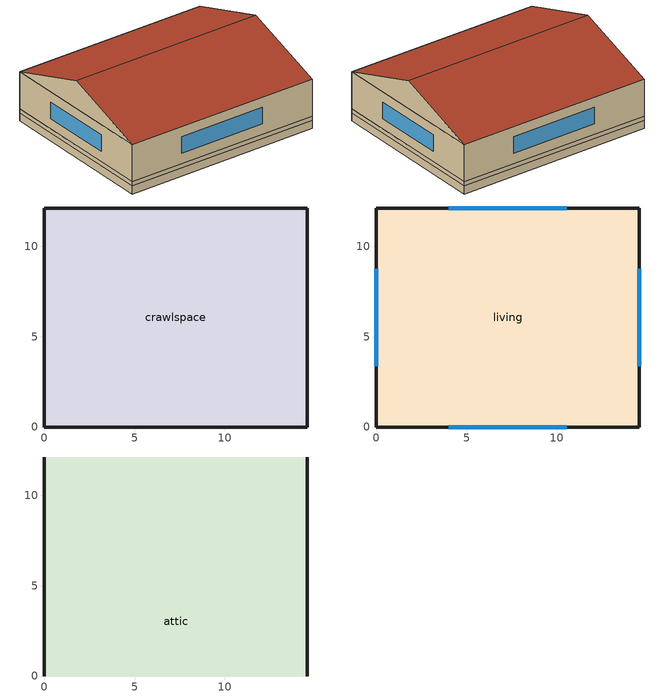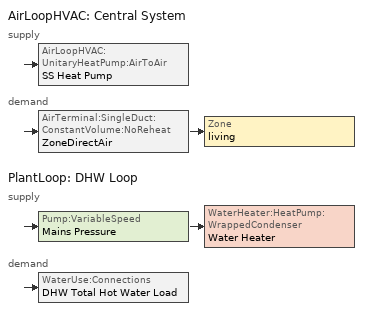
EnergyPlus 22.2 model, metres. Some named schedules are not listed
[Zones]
crawlspace
 floor foundation (Slab Construction): 0,0 0,12.13 14.55,12.13 14.55,0 z-0.61
 wall outside (foundation wall construction): 0,0 14.55,0 14.55,12.13 0,12.13 0,0 z0:0.3
 wall foundation (foundation wall construction): 0,0 14.55,0 14.55,12.13 0,12.13 0,0 z-0.61:0
living
 floor to crawlspace (main floor construction): 0,0 0,12.13 14.55,12.13 14.55,0 z0.3
 wall outside (ag wall construction): 0,0 14.55,0 14.55,12.13 0,12.13 0,0 z0.3:3.05
 window (Exterior Window): 4.02,0 10.53,0 / 10.53,12.13 4.02,12.13 / 14.55,3.35 14.55,8.78 / 0,8.78 0,3.35 z1.06:2.29
 ceiling to attic (ceiling construction): 0,0 14.55,0 14.55,12.13 0,12.13 z3.05
attic
 wall outside (ag wall construction): 14.55,0,3.05 14.55,12.13,3.05 14.55,6.06,5.07; 0,12.13,3.05 0,0,3.05 0,6.06,5.07
 roof outside (roof construction): 0,0,3.05 14.55,0,3.05 14.55,6.06,5.07 0,6.06,5.07; 14.55,12.13,3.05 0,12.13,3.05 0,6.06,5.07 14.55,6.06,5.07
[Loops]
AirLoopHVAC 'Central System'
 supply: AirLoopHVAC:UnitaryHeatPump:AirToAir 'SS Heat Pump'
 demand: AirTerminal:SingleDuct:ConstantVolume:NoReheat 'ZoneDirectAir' > Zone 'living'
PlantLoop 'DHW Loop'
 supply: Pump:VariableSpeed 'Mains Pressure' > WaterHeater:HeatPump:WrappedCondenser 'Water Heater'
 demand: WaterUse:Connections 'DHW Total Hot Water Load'
[Building]
4 Occupant_USA_SD_Sioux.Fa_HPWH_50-gallon: North Axis {deg}=0; Terrain=Suburbs; Loads Convergence Tolerance Value, Note: originally 0.04=0.05; Temperature Convergence Tolerance Value {deltaC}=0.05; Solar Distribution=MinimalShadowing; Maximum Number of Warmup Days=25; Minimum Number of Warmup Days=3
[SizingPeriod:WeatherFileConditionType]
Name | Period Selection
Extreme_Winter | WinterExtreme
Extreme_Summer | SummerExtreme
[Site:WaterMainsTemperature]
Calculation method, (other option is Schedule)=CorrelationFromWeatherFile
[Material]
syn_stucco: MediumSmooth, 0.003048, 8.65E-02, 400, 878.64
sheathing_consol_layer: Rough, 0.0127, 0.0940184, 685.008, 1172.332
OSB_7/16in: MediumSmooth, 0.0111125, 0.1163, 544.627, 1213.36
2x6_24inOC_w_R19_Cavity: Smooth, 0.1397, 0.0594883, 113.315, 1544.22, 0.9, 0.7, 0.7
Rafters_w_R49_Insulation: Rough, 0.400206, 0.0617176, 41.9286, 776.251
Joists_w_R19_Insulation: Rough, 0.1397, 0.0491039, 55.074, 916.9311
Drywall_1/2in: MediumSmooth, 0.0127, 0.16009, 800.923, 1087.84
Asphalt_shingle: MediumRough, 0.00633985, 0.08186, 1121.29, 1255.2, 0.75
Plywood_3/4in: Rough, 0.01905, 0.115458, 544.68, 674.54, 0.9, 0.7, 0.7
Carpet_n_pad: MediumSmooth, 0.0254001, 0.0601314, 32.0369, 836.8, 0.9, 0.7, 0.7
OSB_1/2in: MediumSmooth, 0.0127, 0.1163, 544.627, 1213.36, 0.9, 0.7, 0.7
Std Wood 6inch: MediumSmooth, 0.15, 0.12, 540, 1210, 0.9, 0.7, 0.7
Slab Material: MediumRough, 0.1524, 1.8, 2400, 750, 0.9, 0.65, 0.65
Concrete-8in: Rough, 0.2032, 1.31141, 2242.8, 837.4, 0.9
Basement Wall Material: MediumRough, 0.3, 1.802, 2243, 837, 0.9, 0.65, 0.65
[WindowMaterial:SimpleGlazingSystem]
Glass: 2.20169, 0.4, 0.88
[Construction]
Exterior Window: Glass
ag wall construction: syn_stucco, sheathing_consol_layer, OSB_7/16in, 2x6_24inOC_w_R19_Cavity, Drywall_1/2in
ceiling construction: Rafters_w_R49_Insulation, Drywall_1/2in
roof construction: Asphalt_shingle, OSB_1/2in
main floor construction: Joists_w_R19_Insulation, Plywood_3/4in, Carpet_n_pad
InteriorFurnishings: Std Wood 6inch
foundation wall construction: Basement Wall Material
Slab Construction: Slab Material
GrndFootingWall: Concrete-8in
[AvailabilityManager:Scheduled]
System availability: Schedule=always_avail
[GasEquipment]
gas_range1: living, CookingRange, EquipmentLevel, 540.941, , , 0.06, 0.69, 0.25, , gas_range
gas_dryer1: living, ClothesDryer, EquipmentLevel, 395.596, , , 0.05, 0.1, 0.85, , gas_dryer
gas_mels1: living, MiscGasPlugLoad, EquipmentLevel, 0, , , 0.06, 0.69, 0.25, , gas_mels
[ElectricEquipment]
gas_dryer1: living, ClothesDryer, EquipmentLevel, 19.4182, , , 0, 1, 0, gas_dryer
clotheswasher1: living, ClothesWasher, EquipmentLevel, 28.4784, 0, 0.8, 0.2
dishwasher1: living, DishWasher, EquipmentLevel, 65.6988, 0.15, 0.6, 0.25
refrigerator1: living, Refrigerator, EquipmentLevel, 91.0576, 0, 1, 0
electric_mels1: living, MiscElecPlugLoad, EquipmentLevel, 0, 0.06, 0.69, 0.25
[People]
people_unit1: Zone or ZoneList=living; Number of People Schedule=Occupancy; Number of People Calculation Method=People; Number of People=4; Fraction Radiant=0; Sensible Heat Fraction=autocalculate; Activity Level Schedule=activity_sch; Enable ASHRAE 55 Comfort Warnings=No; Mean Radiant Temperature Calculation Type=ZoneAveraged
[Lights]
Interior Lights: Zone or ZoneList=living; Schedule=InteriorLightingHE; Design Level Calculation Method=Watts/Area; Watts per Zone Floor Area {W/m2}=8.07; Return Air Fraction=0; Fraction Radiant=0.6; Fraction Visible=0.2; Fraction Replaceable=0
[Exterior:Lights]
Exterior Lights: Schedule=ExteriorLighting; Design Level {W}=0
[SurfaceProperty:ExposedFoundationPerimeter]
floor_foundation: Exposed Perimeter Calculation Method=BySegment; Surface Segment 1 Exposed=Yes; Surface Segment 2 Exposed=Yes; Surface Segment 3 Exposed=Yes; Surface Segment 4 Exposed=Yes
[Foundation:Kiva:Settings]
Soil Conductivity {W/m-K}=1.8; Soil Density {kg/m3}=1842.3; Soil Specific Heat {J/kg-K}=418.7; Ground Solar Absorptivity=0.9; Ground Thermal Absorptivity=0.9; Ground Surface Roughness {m}=0.03; Far-Field Width {m}=40; Deep-Ground Boundary Condition=ZeroFlux; Deep-Ground Depth {m}=40; Minimum Cell Dimension {m}=0.02; Maximum Cell Growth Coefficient=1.5; Simulation Timestep=Hourly
[Foundation:Kiva]
Kiva Foundation: Interior Horizontal Insulation Depth {m}=0; Wall Height Above Grade {m}=0.152393; Wall Depth Below Slab {m}=0.304785; Footing Wall Construction=GrndFootingWall
[InternalMass]
Internalmass: Construction=InteriorFurnishings; Zone=living; Surface Area {m2} 9.89591078066915=9.89591
[Zone] Multiplier=1
living; attic; crawlspace
[Sizing:System]
Central System: Type of Load to Size On=Sensible; Design Outdoor Air Flow Rate {m3/s}=autosize; Central Heating Maximum System Air Flow Ratio=1; Preheat Design Temperature {C}=7; Preheat Design Humidity Ratio {kgWater/kgDryAir}=0.008; Precool Design Temperature {C}=11; Precool Design Humidity Ratio {kgWater/kgDryAir}=0.008; Central Cooling Design Supply Air Temperature {C}=12; Central Heating Design Supply Air Temperature {C}=50; Tpye of Zone Sum to Use=NonCoincident; 100% Outdoor Air in Cooling=No; 100% Outdoor Air in Heating=No; Central Cooling Design Supply Air Humidity Ratio {kgWater/kgDryAir}=0.008; Central Heating Design Supply Air Humidity Ratio {kgWater/kgDryAir}=0.008; Cooling Supply Air Flow Rate Method=DesignDay; Heating Supply Air Flow Rate Method=DesignDay; Zone Maximum Outdoor Air Fraction=1; Cooling Design Capacity Method=CoolingDesignCapacity; Cooling Design Capacity {W}=autosize; Heating Design Capacity Method=HeatingDesignCapacity; Heating Design Capacity {W}=autosize; Central Cooling Capacity Control Method=OnOff
[AirLoopHVAC]
Central System: Design Supply Air Flow Rate {m3/s}=autosize
[Zone equipment]
living: Water Heater, ZoneDirectAir
[AirLoopHVAC:UnitaryHeatPump:AirToAir]
SS Heat Pump: Availability Schedule=always_avail; Supply Air Flow Rate During Cooling Operation {m3/s}=Autosize; Supply Air Flow Rate During Heating Operation {m3/s}=Autosize; Supply Air Flow Rate When No Cooling or Heating is Needed {m3/s}=0; Controlling Zone or Thermostat Location=living; Supply Air Fan=Fan; Heating Coil Object Type (e.g. Coil:Heating:DX:SingleSpeed)=Coil:Heating:DX:SingleSpeed; Heating Coil Name (e.g. Main DX Heating Coil)=DX_Heating_Coil; Cooling Coil Object Type (e.g. Coil:Cooling:DX:SingleSpeed)=Coil:Cooling:DX:SingleSpeed; Cooling Coil Name (e.g. DX Cooling Coil)=DX_Cooling_Coil; Supplemental Heating Coil Object Type (e.g. Coil:Heating:Electric)=Coil:Heating:Electric; Supplemental Heating Coil Name (e.g. Supp Heating Coil)=Heating_Resistance_Backup; Maximum Supply Air Temperature from Supplemental Heater {C}=48.89; Maximum Outdoor Dry-Bulb Temperature for Supplemental Heater Operation {C}=1.66667; Fan Placement=BlowThrough; Supply Air Fan Operating Mode Schedule=fan_cycle
[AirTerminal:SingleDuct:ConstantVolume:NoReheat]
ZoneDirectAir: Availability Schedule=always_avail; Maximum Air Flow Rate {m3/s}=Autosize
[Coil:Heating:DX:SingleSpeed]
DX_Heating_Coil: Availability Schedule=always_avail; Rated Total Heating Capacity {W}=Autosize; Rated COP=3.92248; Rated Air Flow Rate {m3/s}=Autosize; Heating Capacity Function of Temperature Curve=Heat-CAP-fT1; Heating Capacity Function of Flow Fraction Curve=Heat-CAP-fFF1; Energy Input Ratio Function of Temperature Curve=Heat-EIR-fT1; Energy Input Ratio Function of Flow Fraction Curve=Heat-EIR-fFF1; Part Load Fraction Correlation Curve=Heat-PLF-fPLR1; Defrost Energy Input Ratio Function of Temperature Curve=Defrosteir; Minimum Outdoor Dry-Bulb Temperature for Compressor Operation {C}=-34.4444; Maximum Outdoor Dry-Bulb Temperature for Defrost Operation {C}=5; Crankcase Heater Capacity {W}=200; Maximum Outdoor Dry-Bulb Temperature for Crankcase Heater Operation {C}=10; Defrost Strategy=ReverseCycle; Defrost Control=OnDemand
[Coil:Heating:Electric]
Heating_Resistance_Backup: Availability Schedule=always_avail; Efficiency=1; Nominal Capacity {W}=Autosize
[Coil:Cooling:DX:SingleSpeed]
DX_Cooling_Coil: Availability Schedule=always_avail; Gross Rated Total Cooling Capacity {W}=Autosize; Gross Rated Sensible Heat Ratio=0.736303; Gross Rated Cooling COP {W/W}=4.29568; Rated Air Flow Rate {m3/s}=Autosize; Total Cooling Capacity Function of Temperature Curve=Cool-CAP-fT1; Total Cooling Capacity Function of Flow Fraction Curve=Cool-CAP-fFF1; Energy Input Ratio Function of Temperature Curve=Cool-EIR-fT1; Energy Input Ratio Function of Flow Fraction Curve=Cool-EIR-fFF1; Part Load Fraction Correlation Curve=Cool-PLF-fPLR1
[Fan:OnOff] Availability Schedule=always_avail; Motor In Airstream Fraction=1
Name | Fan Total Efficiency   #From the study from Dave... (assume lower of range from https://www.google.com/url?sa=t&rct=j&q=&esrc=s&source=web&cd=&cad=rja&uact=8&ved=2ahUKEwi126iPupL6AhXRKH0KHY1aCRQQFnoECAcQAQ&url=https%3A%2F%2Fsimulationresearch.lbl.gov%2Fdirpubs%2Fun_articleEP04.pdf&usg=AOvVaw3FeuE2aG3V_bDC2gq5wXwM) | Pressure Rise {Pa}   #based on 0.5W/cfm assuming 1200 cfm,motor eff = 0.65 @ 400cfm/ton and fan eff = 0.58... | Maximum Flow Rate {m3/s} | Motor Efficiency   #From the study from Dave @ 400cfm/ton and back calculating for seer > 13... | Fan Efficiency | Pressure Rise {Pa} | Motor Efficiency | Fan Power Ratio Function of Speed Ratio Curve | Fan Efficiency Ratio Function of Speed Ratio Curve
Fan | 0.35 | 125 | Autosize | 0.65
Heat Pump Water Heater Fan |  |  | 0.226535 |  | 0.17234 | 65 | 1 | Fan On Off Power Curve | Fan On Off Efficiency Curve
[ZoneControl:Thermostat]
Zone Thermostat: Zone or ZoneList=living; Control Type Schedule=zone_control_type; Control 1=thermostat_living Dual SP Control
[ThermostatSetpoint:DualSetpoint]
thermostat_living Dual SP Control: Heating Setpoint Temperature Schedule=heating_sch; Cooling Setpoint Temperature Schedule=cooling_sch
[Sizing:Zone]
living: Zone Cooling Design Supply Air Temperature Input Method=SupplyAirTemperature; Zone Cooling Design Supply Air Temperature {C}=12; Zone Heating Design Supply Air Temperature Input Method=SupplyAirTemperature; Zone Heating Design Supply Air Temperature {C}=50; Zone Cooling Design Supply Air Humidity Ratio {kgWater/kgDryAir}=0.008; Zone Heating Design Supply Air Humidity Ratio {kgWater/kgDryAir}=0.008; Cooling Design Air Flow Method=DesignDay; Cooling Minimum Air Flow per Zone Floor Area {m3/s-m2}=0.000762; Heating Design Air Flow Method=DesignDay; Heating Maximum Air Flow per Zone Floor Area {m3/s-m2}=0.002032
[WaterHeater:Stratified]
Water Heater Tank: Tank Volume {m3}=0.1703; Tank Height {m}=1.0335; Tank Shape=VerticalCylinder; Maximum Temperature Limit {C}=54; Heater Priority Control=MasterSlave; Heater 1 Setpoint Temperature Schedule=res wh_1 TopElementSetpoint; Heater 1 Deadband Temperature Difference {deltaC}=2; Heater 1 Capacity {W}=4500; Heater 1 Height {m}=0.732062; Heater 2 Setpoint Temperature Schedule=res wh_1 BottomElementSetpoint; Heater 2 Deadband Temperature Difference {deltaC}=2; Heater 2 Capacity {W}=4500; Heater 2 Height {m}=0.215312; Heater Fuel Type=ELECTRICITY; Heater Thermal Efficiency=1; Off Cycle Parasitic Fuel Consumption Rate {W}=8.5; Off Cycle Parasitic Fuel Type=ELECTRICITY; Off Cycle Parasitic Heat Fraction to Tank=0; Off Cycle Parasitic Height {m}=0; On Cycle Parasitic Fuel Consumption Rate {W}=8.5; On Cycle Parasitic Fuel Type=ELECTRICITY; On Cycle Parasitic Heat Fraction to Tank=0; On Cycle Parasitic Height {m}=0; Ambient Temperature Indicator=Zone; Ambient Temperature Zone=living; Uniform Skin Loss Coefficient per Unit Area to Ambient Temperature {W/m2-K}=4.536492; Skin Loss Fraction to Zone=1; Off Cycle Flue Loss Fraction to Zone=1; Use Side Effectiveness=1; Inlet Mode=FIXED; Use Side Design Flow Rate {m3/s}=autosize; Source Side Design Flow Rate {m3/s}=autosize; Indirect Water Heating Recovery Time {hr}=1.5; Number of Nodes=12; Additional Destratification Conductivity {W/m-K}=0; Node 1 Additional Loss Coefficient {W/K}=0; Node 2 Additional Loss Coefficient {W/K}=0; Node 3 Additional Loss Coefficient {W/K}=0; Node 4 Additional Loss Coefficient {W/K}=0; Node 5 Additional Loss Coefficient {W/K}=0; Node 6 Additional Loss Coefficient {W/K}=0; Node 7 Additional Loss Coefficient {W/K}=0; Node 8 Additional Loss Coefficient {W/K}=0; Node 9 Additional Loss Coefficient {W/K}=0; Node 10 Additional Loss Coefficient {W/K}=0; Node 11 Additional Loss Coefficient {W/K}=0; Node 12 Additional Loss Coefficient {W/K}=0
[WaterHeater:HeatPump:WrappedCondenser]
Water Heater: Availability Schedule=Always On Discrete; Compressor Setpoint Temperature Schedule=dhw_setpt; Dead Band Temperature Difference {deltaC}=3.89; Condenser Bottom Location=0.01; Condenser Top Location=0.559816; Evaporator Air Flow Rate {m3/s}=autosize; Inlet Air Configuration=ZoneAirOnly; Inlet Air Zone=living; Tank=Water Heater Tank; DX Coil=Heat Pump Water Heater Evaporator; Minimum Inlet Air Temperature for Compressor Operation {C}=10; Maximum Inlet Air Temperature for Compressor Operation {C}=48.89; Compressor Location=Zone; Fan=Heat Pump Water Heater Fan; Fan Placement=DrawThrough; On Cycle Parasitic Electric Load {W}=0; Off Cycle Parasitic Electric Load {W}=0; Tank Element Control Logic=MutuallyExclusive; Control Sensor 1 Height In Stratified Tank=0.818188; Control Sensor 1 Weight=0.75; Control Sensor 2 Height In Stratified Tank=0.301438
[Coil:WaterHeating:AirToWaterHeatPump:Wrapped]
Heat Pump Water Heater Evaporator: Rated Heating Capacity {W}=1500; Rated COP {W/W}=3.3; Rated Sensible Heat Ratio=0.98; Rated Evaporator Inlet Air Dry-Bulb Temperature {C}=19.7222; Rated Evaporator Inlet Air Wet-Bulb Temperature {C}=13.0767; Rated Condenser Inlet Water Temperature {C}=48.89; Rated Evaporator Air Flow Rate {m3/s}=0.226535; Evaporator Fan Power Included in Rated COP=yes; Evaporator Air Temperature Type for Curve Objects=WetBulbTemperature; Heating Capacity Function of Temperature Curve=HPWH-Cap-fT; Heating Capacity Function of Air Flow Fraction Curve=HPWH-Htg-Cap-FF; Heating COP Function of Temperature Curve=HPWH-COP-fT; Heating COP Function of Air Flow Fraction Curve=HPWH-Htg-COP-FF; Part Load Fraction Correlation Curve=HPWH-COP-fPLR
[WaterHeater:Sizing]
Water Heater Tank: Design Mode=PeakDraw; Time Storage Can Meet Peak Draw {hr}=0.538503; Time for Tank Recovery {hr}=0; Nominal Tank Volume for Autosizing Plant Connections {m3}=1
[PlantEquipmentList]
DHW Plant Equipment: Water Heater
[Sizing:Plant]
DHW Loop: Loop Type=Heating; Design Loop Exit Temperature {C}=53.3333; Loop Design Temperature Difference {deltaC}=5.55556
[Pump:VariableSpeed]
Mains Pressure: Design Maximum Flow Rate {m3/s}=autosize; Design Pump Head {Pa}=1; Design Power Consumption {W}=0; Motor Efficiency=1; Fraction of Motor Inefficiencies to Fluid Stream=0; Coefficient 1 of the Part Load Performance Curve=0; Coefficient 2 of the Part Load Performance Curve=1; Coefficient 3 of the Part Load Performance Curve=0; Coefficient 4 of the Part Load Performance Curve=0; Design Minimum Flow Rate {m3/s}=0; Pump Control Type=Intermittent
[PlantLoop]
DHW Loop: Fluid Type=Water; Plant Equipment Operation Scheme=DHW Loop Operation; Maximum Loop Temperature {C}=100; Minimum Loop Temperature {C}=0; Maximum Loop Flow Rate {m3/s}=0.011141; Minimum Loop Flow Rate {m3/s}=0; Plant Loop Volume {m3}=0.003; Load Distribution Scheme=Optimal; Plant Loop Demand Calculation Scheme=SingleSetpoint
[PlantEquipmentOperation:HeatingLoad]
DHW Control Scheme: Load Range 1 Lower Limit {W}=0; Load Range 1 Upper Limit {W}=1000000000000000; Range 1 Equipment List=DHW Plant Equipment
[PlantEquipmentOperationSchemes]
DHW Loop Operation: Control Scheme 1=DHW Control Scheme; Control Scheme 1 Schedule=always_avail
[SetpointManager:Scheduled]
DHW Loop Setpoint Manager: Control Variable=Temperature; Schedule=DHWSupplySetpoint; Setpoint Node or NodeList=DHW Supply Outlet Node
[WaterUse:Equipment]
Total Hot Water Load: Peak Flow Rate {m3/s} (equal to 4 gpm)=0.000252361; Flow Rate Fraction Schedule=Year_4_Occupant_DHW; Target Temperature Schedule=dhw_setpt
[WaterUse:Connections]
DHW Total Hot Water Load: Drain Water Heat Exchanger Type=None; Water Use Equipment 1=Total Hot Water Load
[Schedule:Day:Hourly]
OccupancyDay: 1, 1, 1, 1, 1, 1, 1, 1, 1, 1, 1, 1, 1, 1, 1, 1, 1, 1, 1, 1, 1, 1, 1, 1
ExteriorLightingDay: 1, 1, 1, 1, 1, 1, 0, 0, 0, 0, 0, 0, 0, 0, 0, 0, 0, 0, 1, 1, 1, 1, 1, 1
LightingDay_EELighting: 0.06875, 0.06875, 0.06875, 0.06875, 0.20625, 0.429688, 0.48125, 0.429688, 0.189062, 0.128906, 0.128906, 0.128906, 0.128906, 0.128906, 0.128906, 0.223438, 0.48125, 0.670312, 0.902344, 1, 1, 0.75625, 0.421094, 0.171875
RefrigeratorDay: 0.8, 0.782696, 0.765594, 0.742857, 0.731388, 0.731388, 0.75996, 0.8, 0.817103, 0.828571, 0.8, 0.8, 0.839839, 0.839839, 0.828571, 0.839839, 0.885714, 0.971429, 1, 0.971429, 0.942857, 0.925553, 0.885714, 0.828571
CookingRangeDay: 0.0471585, 0.0471585, 0.0235459, 0.0235459, 0.0471585, 0.0707044, 0.165088, 0.283018, 0.306564, 0.320771, 0.283018, 0.330176, 0.377335, 0.306564, 0.292423, 0.377335, 0.613194, 1, 0.778348, 0.400947, 0.235859, 0.165088, 0.103722, 0.0707044
DishwasherWeekday: 0.115858, 0.0514759, 0.0385692, 0.0257379, 0.0257379, 0.0772138, 0.154503, 0.231792, 0.437922, 0.489398, 0.425016, 0.360633, 0.309082, 0.347726, 0.283344, 0.270437, 0.283344, 0.373464, 0.656883, 0.8372, 0.682621, 0.502305, 0.33482, 0.231792
DishwasherWeekend: 0.124134, 0.0551527, 0.0413241, 0.0275764, 0.0275764, 0.0827291, 0.165539, 0.248349, 0.469202, 0.524355, 0.455374, 0.386393, 0.331159, 0.372564, 0.303583, 0.289754, 0.303583, 0.40014, 0.703804, 0.897, 0.73138, 0.538184, 0.358735, 0.248349
DishwasherVacation; ClothesWasherVacation; ClothesDryerVacation: 0, 0, 0, 0, 0, 0, 0, 0, 0, 0, 0, 0, 0, 0, 0, 0, 0, 0, 0, 0, 0, 0, 0, 0
ClothesWasherWeekday: 0.0796475, 0.0637009, 0.0318078, 0.0318078, 0.0637009, 0.095594, 0.191188, 0.414354, 0.621574, 0.7332, 0.717253, 0.637521, 0.573735, 0.510034, 0.446247, 0.414354, 0.430301, 0.414354, 0.414354, 0.414354, 0.414354, 0.398408, 0.270921, 0.143434
ClothesWasherWeekend: 0.097441, 0.077932, 0.0389138, 0.0389138, 0.077932, 0.11695, 0.2339, 0.506923, 0.760436, 0.897, 0.877491, 0.779946, 0.701909, 0.623977, 0.545941, 0.506923, 0.526432, 0.506923, 0.506923, 0.506923, 0.506923, 0.487414, 0.331446, 0.175477
ClothesDryerWeekday: 0.0996819, 0.0598091, 0.0398727, 0.0199364, 0.0398727, 0.0598091, 0.159491, 0.318982, 0.486427, 0.685791, 0.785473, 0.817391, 0.7456, 0.677837, 0.610073, 0.578155, 0.558218, 0.546236, 0.518346, 0.510391, 0.5263, 0.546236, 0.4386, 0.239236
ClothesDryerWeekend: 0.121951, 0.0731707, 0.0487805, 0.0243902, 0.0487805, 0.0731707, 0.195122, 0.390244, 0.595097, 0.839, 0.960951, 1, 0.91217, 0.829268, 0.746366, 0.707317, 0.682927, 0.668268, 0.634146, 0.624415, 0.643878, 0.668268, 0.536585, 0.292683
MiscElecPlugLoadDay; MiscGasPlugLoadDay: 0.60749, 0.559339, 0.552853, 0.545071, 0.524481, 0.585279, 0.676232, 0.718547, 0.60749, 0.517023, 0.529183, 0.529345, 0.520428, 0.538424, 0.568742, 0.600357, 0.710117, 0.862678, 0.936608, 0.966764, 1, 0.976654, 0.845169, 0.734436
[Schedule:Week:Compact]
RefrigeratorWeek: For: AllDays, RefrigeratorDay
CookingRangeWeek: For: AllDays, CookingRangeDay
DishwasherWeek: For: Weekdays, DishwasherWeekday, For: CustomDay1, DishwasherVacation, For: AllOtherDays, DishwasherWeekend
ClothesWasherWeek: For: Weekdays, ClothesWasherWeekday, For: CustomDay1, ClothesWasherVacation, For: AllOtherDays, ClothesWasherWeekend
ClothesDryerWeek: For: Weekdays, ClothesDryerWeekday, For: CustomDay1, ClothesDryerVacation, For: AllOtherDays, ClothesDryerWeekend
OccupancyWeek: AllDays, OccupancyDay
LightingProfileWeek_EELighting: For: AllDays, LightingDay_EELighting
ExteriorLightingProfileWeek: For: AllDays, ExteriorLightingDay
MiscElecPlugLoadWeek: For: AllDays, MiscElecPlugLoadDay
MiscGasPlugLoadWeek: For: AllDays, MiscGasPlugLoadDay
[Schedule:Year]
Occupancy: OccupancyWeek, 1, 1, 12, 31
InteriorLightingHE: LightingProfileWeek_EELighting, 1, 1, 12, 31
ExteriorLighting: ExteriorLightingProfileWeek, 1, 1, 12, 31
Refrigerator: RefrigeratorWeek, 1, 1, 12, 31
CookingRange: CookingRangeWeek, 1, 1, 12, 31
Dishwasher: DishwasherWeek, 1, 1, 12, 31
ClothesWasher: ClothesWasherWeek, 1, 1, 12, 31
ClothesDryer: ClothesDryerWeek, 1, 1, 12, 31
MiscElecPlugLoad: MiscElecPlugLoadWeek, 1, 1, 12, 31
MiscGasPlugLoad: MiscGasPlugLoadWeek, 1, 1, 12, 31
Year_4_Occupant_DHW: Fraction, Week_4_Occupant_DHW, 1, 1, 12, 31
[Schedule:Compact]
activity_sch: Through: 12/31, For: AllDays, Until: 24:00, 117.28
zone_control_type: Through: 12/31, For: AllDays, Until 24:00, 4
always_avail: Through: 12/31, For: AllDays, Until: 24:00, 1
fan_cycle: Through: 12/31, For: AllDays, Until: 24:00, 0
[Schedule:Constant]
Name | Hourly Value
DHWSupplySetpoint | 48.8889
Always On Discrete | 1
res wh_1 BottomElementSetpoint | -60
res wh_1 TopElementSetpoint | 42.6699
[Schedule:File] File=..\..\..\Building Blocks\Schedules\Schedules.csv; Rows to Skip at Top=1; Number of Hours of Data=8760; Column Separator=Comma; Interpolate to Timestep=Yes
Name | Column Number
heating_sch | 8
cooling_sch | 10
dhw_setpt | 12
[Curve:Biquadratic] Maximum Value of x {BasedOnField A2}=100; Maximum Value of y {BasedOnField A3}=100
Name | Coefficient1 Constant | Coefficient2 x | Coefficient3 x**2 | Coefficient4 y | Coefficient5 y**2 | Coefficient6 x*y | Minimum Value of x {BasedOnField A2} | Minimum Value of y {BasedOnField A3}
Heat-CAP-fT1 | 0.878144 | -0.00291486 | -3.3372e-05 | 0.0223867 | 0.000163944 | -2.187e-05 | -100 | -100
Heat-EIR-fT1 | 0.716518 | 0.0102759 | 0.000460734 | -0.00648037 | 0.000456354 | -0.00069764 | -100 | -100
Defrosteir | 0.1528 | 0 | 0 | 0 | 0 | 0 | -100 | -100
Cool-CAP-fT1 | 1.55736 | -0.0744482 | 0.0030986 | 0.00145958 | -4.1148e-05 | -0.000426714 | -100 | -100
Cool-EIR-fT1 | -0.350448 | 0.11681 | -0.00339951 | -0.00122609 | 0.000600809 | -0.000466884 | -100 | -100
HPWH-Cap-fT | 0.563 | 0.0437 | 3.9e-05 | 0.0055 | -0.000148 | -0.000145 | 0 | 0
HPWH-COP-fT | 1.1332 | 0.063 | -9.79e-05 | -0.00972 | -2.14e-05 | -0.000686 | 0 | 0
[Curve:Quadratic] Minimum Value of x {BasedOnField A2}=0
Name | Coefficient1 Constant | Coefficient2 x | Coefficient3 x**2 | Maximum Value of x {BasedOnField A2} | Minimum Curve Output {BasedOnField A3} | Maximum Curve Output {BasedOnField A3}
Heat-CAP-fFF1 | 0.694045 | 0.474208 | -0.168253 | 2 | 0 | 2
Heat-EIR-fFF1 | 2.18542 | -1.94283 | 0.757409 | 2 | 0 | 2
Heat-PLF-fPLR1 | 0.89 | 0.11 | 0 | 1 | 0.7 | 1
Cool-CAP-fFF1 | 0.718664 | 0.417974 | -0.136638 | 2 | 0 | 2
Cool-EIR-fFF1 | 1.14349 | -0.13944 | -0.00404779 | 2 | 0 | 2
Cool-PLF-fPLR1 | 0.93 | 0.07 | 0 | 1 | 0.7 | 1
[Curve:Exponent]
Fan On Off Power Curve: Coefficient1 Constant=1; Coefficient2 Constant=0; Coefficient3 Constant=0; Minimum Value of x {BasedOnField A2}=0; Maximum Value of x {BasedOnField A2}=1
[Curve:Cubic] Coefficient1 Constant=1; Coefficient2 x=0; Coefficient3 x**2=0; Coefficient4 x**3=0; Minimum Value of x {BasedOnField A2}=0
Name | Maximum Value of x {BasedOnField A2}
Fan On Off Efficiency Curve; HPWH-COP-fPLR | 1
HPWH-Htg-Cap-FF; HPWH-Htg-COP-FF | 100
[Schedule:Week:Daily]
Week_4_Occupant_DHW: Day_7_4_Occupant_DHW, Day_1_4_Occupant_DHW, Day_2_4_Occupant_DHW, Day_3_4_Occupant_DHW, Day_4_4_Occupant_DHW, Day_5_4_Occupant_DHW, Day_6_4_Occupant_DHW, Day_7_4_Occupant_DHW, Day_7_4_Occupant_DHW, Day_7_4_Occupant_DHW, Day_7_4_Occupant_DHW, Day_7_4_Occupant_DHW
[Schedule:Day:Interval]
Day_1_4_Occupant_DHW: Average, until: 6:01, 0, until: 6:02, 1, until: 6:22, 0, until: 6:23, 0.25, until: 6:29, 0, until: 6:30, 0.25, until: 6:38, 0, until: 6:39, 0.25, until: 6:47, 0, until: 6:48, 0.25, until: 6:49, 0, until: 6:50, 0.25, until: 6:55, 0, until: 6:56, 0.25, until: 6:59, 0, until: 6:60, 0.25, until: 7:17, 0, until: 7:18, 1, until: 7:18, 0, until: 7:19, 0.75, until: 7:19, 0, until: 7:20, 0.75, until: 7:20, 0, until: 7:21, 0.75, until: 7:21, 0, until: 7:22, 0.75, until: 7:22, 0, until: 7:23, 0.75, until: 7:23, 0, until: 7:24, 0.75, until: 7:24, 0, until: 7:25, 0.75, until: 7:25, 0, until: 7:26, 0.75, until: 16:03, 0, until: 16:04, 0.25, until: 16:14, 0, until: 16:15, 0.75, until: 16:15, 0, until: 16:16, 0.75, until: 16:24, 0, until: 16:25, 0.25, until: 16:35, 0, until: 16:36, 0.25, until: 17:00, 0, until: 17:01, 0.75, until: 17:01, 0, until: 17:02, 0.75, until: 17:02, 0, until: 17:03, 0.75, until: 17:03, 0, until: 17:04, 1, until: 17:11, 0, until: 17:12, 0.25, until: 17:23, 0, until: 17:24, 0.25, until: 17:41, 0, until: 17:42, 0.25, until: 18:45, 0, until: 18:46, 0.25, until: 24:00, 0
Day_2_4_Occupant_DHW: Average, until: 6:04, 0, until: 6:05, 0.75, until: 6:05, 0, until: 6:06, 0.75, until: 6:06, 0, until: 6:07, 0.75, until: 6:07, 0, until: 6:08, 0.75, until: 6:08, 0, until: 6:09, 0.75, until: 6:09, 0, until: 6:10, 0.5, until: 6:18, 0, until: 6:19, 0.25, until: 6:31, 0, until: 6:32, 0.25, until: 6:36, 0, until: 6:37, 0.25, until: 7:01, 0, until: 7:02, 0.75, until: 7:02, 0, until: 7:03, 0.5, until: 13:03, 0, until: 13:04, 0.5, until: 13:18, 0, until: 13:19, 0.5, until: 13:26, 0, until: 13:27, 0.75, until: 13:27, 0, until: 13:28, 0.5, until: 13:39, 0, until: 13:40, 0.5, until: 16:42, 0, until: 16:43, 0.5, until: 17:08, 0, until: 17:09, 0.5, until: 17:21, 0, until: 17:22, 0.5, until: 18:02, 0, until: 18:03, 0.5, until: 18:09, 0, until: 18:10, 0.75, until: 18:10, 0, until: 18:11, 1, until: 18:19, 0, until: 18:20, 0.5, until: 24:00, 0
Day_3_4_Occupant_DHW: Average, until: 6:11, 0, until: 6:12, 0.75, until: 6:12, 0, until: 6:13, 0.75, until: 6:28, 0, until: 6:29, 0.25, until: 6:33, 0, until: 6:34, 0.25, until: 6:53, 0, until: 6:54, 0.75, until: 6:54, 0, until: 6:55, 0.75, until: 6:55, 0, until: 6:56, 0.75, until: 6:56, 0, until: 6:57, 0.75, until: 6:57, 0, until: 6:58, 0.75, until: 6:58, 0, until: 6:59, 0.75, until: 6:59, 0, until: 6:60, 1, until: 7:03, 0, until: 7:04, 0.25, until: 7:21, 0, until: 7:22, 0.25, until: 7:34, 0, until: 7:35, 0.25, until: 15:58, 0, until: 15:59, 0.25, until: 16:04, 0, until: 16:05, 0.75, until: 16:05, 0, until: 16:06, 0.75, until: 16:06, 0, until: 16:07, 1, until: 16:14, 0, until: 16:15, 0.75, until: 16:15, 0, until: 16:16, 0.75, until: 16:50, 0, until: 16:51, 0.25, until: 16:55, 0, until: 16:56, 0.25, until: 17:11, 0, until: 17:12, 0.25, until: 17:41, 0, until: 17:42, 0.25, until: 17:48, 0, until: 17:49, 0.25, until: 24:00, 0
Day_4_4_Occupant_DHW: Average, until: 5:41, 0, until: 5:42, 0.75, until: 5:42, 0, until: 5:43, 0.75, until: 5:43, 0, until: 5:44, 0.75, until: 5:44, 0, until: 5:45, 0.75, until: 5:45, 0, until: 5:46, 0.75, until: 5:46, 0, until: 5:47, 0.75, until: 5:47, 0, until: 5:48, 0.75, until: 6:23, 0, until: 6:24, 0.25, until: 6:38, 0, until: 6:39, 0.25, until: 6:44, 0, until: 6:45, 0.25, until: 7:29, 0, until: 7:30, 0.25, until: 7:35, 0, until: 7:36, 0.75, until: 7:36, 0, until: 7:37, 0.75, until: 13:40, 0, until: 13:41, 0.75, until: 14:14, 0, until: 14:15, 0.5, until: 18:29, 0, until: 18:30, 0.5, until: 18:51, 0, until: 18:52, 0.5, until: 18:52, 0, until: 18:53, 0.5, until: 19:19, 0, until: 19:20, 0.75, until: 19:20, 0, until: 19:21, 1, until: 24:00, 0
Day_5_4_Occupant_DHW: Average, until: 6:04, 0, until: 6:05, 0.25, until: 6:43, 0, until: 6:44, 0.75, until: 6:44, 0, until: 6:45, 1, until: 7:14, 0, until: 7:15, 0.25, until: 7:16, 0, until: 7:17, 0.25, until: 7:24, 0, until: 7:25, 0.25, until: 7:31, 0, until: 7:32, 0.75, until: 7:32, 0, until: 7:33, 0.75, until: 7:33, 0, until: 7:34, 0.75, until: 7:34, 0, until: 7:35, 0.75, until: 7:35, 0, until: 7:36, 0.75, until: 7:36, 0, until: 7:37, 0.75, until: 7:37, 0, until: 7:38, 0.75, until: 8:07, 0, until: 8:08, 0.25, until: 16:04, 0, until: 16:05, 0.5, until: 16:59, 0, until: 16:60, 0.5, until: 17:06, 0, until: 17:07, 0.5, until: 17:23, 0, until: 17:24, 0.75, until: 17:24, 0, until: 17:25, 0.5, until: 17:42, 0, until: 17:43, 0.5, until: 17:46, 0, until: 17:47, 0.5, until: 18:01, 0, until: 18:02, 0.5, until: 24:00, 0
Day_6_4_Occupant_DHW: Average, until: 6:36, 0, until: 6:37, 0.25, until: 7:12, 0, until: 7:13, 0.75, until: 7:13, 0, until: 7:14, 0.75, until: 7:52, 0, until: 7:53, 0.25, until: 8:17, 0, until: 8:18, 0.25, until: 8:21, 0, until: 8:22, 0.75, until: 8:22, 0, until: 8:23, 0.75, until: 8:23, 0, until: 8:24, 0.75, until: 8:24, 0, until: 8:25, 0.75, until: 8:25, 0, until: 8:26, 0.75, until: 8:26, 0, until: 8:27, 0.75, until: 8:30, 0, until: 8:31, 0.25, until: 8:49, 0, until: 8:50, 0.25, until: 14:13, 0, until: 14:14, 0.5, until: 14:28, 0, until: 14:29, 0.5, until: 14:35, 0, until: 14:36, 0.5, until: 14:46, 0, until: 14:47, 0.5, until: 14:51, 0, until: 14:52, 0.75, until: 14:52, 0, until: 14:53, 0.75, until: 14:57, 0, until: 14:58, 0.5, until: 20:04, 0, until: 20:05, 0.75, until: 24:00, 0
Day_7_4_Occupant_DHW: Average, until: 7:40, 0, until: 7:41, 1, until: 7:54, 0, until: 7:55, 0.5, until: 8:25, 0, until: 8:26, 1, until: 8:28, 0, until: 8:29, 0.5, until: 8:31, 0, until: 8:32, 0.5, until: 8:37, 0, until: 8:38, 0.5, until: 9:10, 0, until: 9:11, 0.75, until: 9:11, 0, until: 9:12, 0.75, until: 9:12, 0, until: 9:13, 0.75, until: 9:13, 0, until: 9:14, 0.75, until: 9:14, 0, until: 9:15, 0.75, until: 9:15, 0, until: 9:16, 0.75, until: 9:16, 0, until: 9:17, 0.75, until: 9:17, 0, until: 9:18, 0.75, until: 9:18, 0, until: 9:19, 0.75, until: 9:19, 0, until: 9:20, 0.75, until: 9:20, 0, until: 9:21, 0.5, until: 9:24, 0, until: 9:25, 0.5, until: 9:44, 0, until: 9:45, 0.5, until: 15:36, 0, until: 15:37, 0.25, until: 16:07, 0, until: 16:08, 0.25, until: 16:10, 0, until: 16:11, 1, until: 16:15, 0, until: 16:16, 0.25, until: 17:02, 0, until: 17:03, 0.25, until: 17:14, 0, until: 17:15, 0.25, until: 17:21, 0, until: 17:22, 0.25, until: 17:47, 0, until: 17:48, 0.25, until: 17:56, 0, until: 17:57, 0.75, until: 17:57, 0, until: 17:58, 0.75, until: 17:58, 0, until: 17:59, 0.75, until: 17:59, 0, until: 17:60, 0.75, until: 18:37, 0, until: 18:38, 1, until: 24:00, 0
[AirflowNetwork:SimulationControl]
House AirflowNetwork: AirflowNetwork Control=MultizoneWithDistribution; Wind Pressure Coefficient Type=SurfaceAverageCalculation; Building Type=LOWRISE; Maximum Number of Iterations=500; Relative Airflow Convergence Tolerance=0.001; Absolute Airflow Convergence Tolerance {kg/s}=0.00001; Convergence Acceleration Limit=0; Azimuth Angle of Long Axis of Building {deg}=0; Ratio of Building Width Along Short Axis to Width Along Long Axis=0.75; Allow Unsupported Zone Equipment=Yes
[AirflowNetwork:MultiZone:Zone]
Name | Ventilation Control Mode | Minimum Venting Open Factor | Indoor and Outdoor Temperature Difference Lower Limit For Maximum Venting Open Factor {deltaC} | Indoor and Outdoor Temperature Difference Upper Limit for Minimun Venting Open Factor {deltaC} | Indoor and Outdoor Enthalpy Difference Lower Limit For Maximum Venting Open Factor {deltaJ/kg} | Indoor and Outdoor Enthalpy Difference Upper Limit for Minimun Venting Open Factor {deltaJ/kg} | Venting Availability Schedule | Indoor and Outdoor Temperature Difference Upper Limit for Minimun Venting Open Factor {{deltaC}} | Indoor and Outdoor Enthalpy Difference Upper Limit for Minimun Venting Open Factor {{deltaJ/kg}}
living | NoVent | 0 | 0 | 100 | 0 | 300000
attic | Constant |  |  | 100 |  | 300000 | inf_sch
crawlspace | Constant |  |  |  |  |  | inf_sch | 100 | 300000
[AirflowNetwork:MultiZone:Surface:EffectiveLeakageArea] Discharge Coefficient=1; Reference Pressure Difference {Pa}=4; Air Mass Flow Exponent=0.65
ZoneLeak_FrontBackWall: Effective Leakage Area {m2} 0.00340012477060435=0.00884512
ZoneLeak_LeftRightWall: Effective Leakage Area {m2} 0.00255009357795326=0.00884512
ZoneLeak_Ceiling: Effective Leakage Area {m2}=0.0353805
AtticVent: Effective Leakage Area {m2}	# modulated to yield 4.6 ach across the board...=0.125795
CrawlVent: Effective Leakage Area {m2}	# dummy originally 0.37=0.0001
ZoneLeak_Floor: Effective Leakage Area {m2}=1e-05
[AirflowNetwork:MultiZone:Surface]
roof_front: Leakage Component=AtticVent; Window/Door Opening Factor, or Crack Factor=1; Ventilation Control Mode=Constant; Minimum Venting Open Factor=0; Indoor and Outdoor Temperature Difference Upper Limit for Minimun Venting Open Factor {deltaC}=100; Indoor and Outdoor Enthalpy Difference Upper Limit for Minimun Venting Open Factor {deltaJ/kg}=300000; Venting Availability Schedule=inf_sch
roof_back; roof_right; roof_left: Leakage Component=AtticVent; Window/Door Opening Factor, or Crack Factor=1; Ventilation Control Mode=Constant; Indoor and Outdoor Temperature Difference Upper Limit for Minimun Venting Open Factor {deltaC}=100; Indoor and Outdoor Enthalpy Difference Upper Limit for Minimun Venting Open Factor {deltaJ/kg}=300000; Venting Availability Schedule=inf_sch
ceiling: Leakage Component=ZoneLeak_Ceiling; Window/Door Opening Factor, or Crack Factor=1; Ventilation Control Mode=NoVent
wall_floor1_front; wall_floor1_back: Leakage Component=ZoneLeak_FrontBackWall; Window/Door Opening Factor, or Crack Factor=1; Ventilation Control Mode=NoVent
wall_floor1_left; wall_floor1_right: Leakage Component=ZoneLeak_LeftRightWall; Window/Door Opening Factor, or Crack Factor=1; Ventilation Control Mode=NoVent
bgwall_upper_front; bgwall_upper_back; bgwall_upper_left; bgwall_upper_right: Leakage Component=CrawlVent; Ventilation Control Mode=Constant; Venting Availability Schedule=inf_sch; Window/Door Opening Factor, or Crack Factor {}=1; Indoor and Outdoor Temperature Difference Upper Limit for Minimun Venting Open Factor {{deltaC}}=100; Indoor and Outdoor Enthalpy Difference Upper Limit for Minimun Venting Open Factor {{deltaJ/kg}}=300000
floor_main: Leakage Component=ZoneLeak_Floor; Ventilation Control Mode=NoVent; Window/Door Opening Factor, or Crack Factor {}=1
[AirflowNetwork:Distribution:Node] Node Height {m}=3
Name | Component Object Type or Node Type
EquipmentInletNode; ZoneSupplyNode; ZoneSupplyRegisterNode ATInlet; ZoneSupplyRegisterNode; ZoneOutletNode; ZoneReturnNode; MainReturnNode; MainInletNode; HeatingInletNode; HeatingOutletNode; FanOutletNode; SuppHeatingInletNode | Other
SplitterNode | AirLoopHVAC:ZoneSplitter
MixerNode | AirLoopHVAC:ZoneMixer
[AirflowNetwork:Distribution:Linkage]
Name | Node 1 | Node 2 | Component | Thermal Zone
MainSupplyLink | EquipmentInletNode | SplitterNode | MainTrunk | attic
ZoneSupplyLink | SplitterNode | ZoneSupplyNode | ZoneSupply | attic
ZoneSupplyLeakLink | ZoneSupplyNode | attic | SupplyLeak
ZoneSupplyLink2 | ZoneSupplyNode | ZoneSupplyRegisterNode ATInlet | ZoneSupply | attic
ZoneSupplyLink2 ATInlet | ZoneSupplyRegisterNode ATInlet | ZoneSupplyRegisterNode | ZoneSupplyLink2 ATInlet Duct | attic
ZoneSupplyConnectionLink | ZoneSupplyRegisterNode | living | ZoneConnectionDuct
ZoneReturnConnectionLink | living | ZoneOutletNode | ZoneConnectionDuct
ZoneReturnLink1 | Zoneoutletnode | ZoneReturnNode | ZoneReturn | crawlspace
ZoneReturnLeakLink | crawlspace | ZoneReturnNode | ReturnLeak
ZoneReturnLink2 | ZoneReturnNode | MixerNode | ZoneReturn | crawlspace
MainReturnLink | MixerNode | MainReturnNode | MainReturn | crawlspace
SystemReturnLink | MainReturnNode | MainInletNode | AirLoopReturn
SupplyFanLink | MainInletNode | FanOutletNode | Fan
HeatingCoilLink | HeatingInletNode | SuppHeatingInletNode | DX_Heating_Coil
EquipmentAirLoopLink | HeatingOutletNode | EquipmentInletNode | AirLoopSupply
CoolingCoilLink | FanOutletNode | HeatingInletNode | DX_Cooling_Coil
SuppHeatingCoilLink | SuppHeatingInletNode | HeatingOutletNode | Heating_Resistance_Backup
[AirflowNetwork:Distribution:Component:Duct] Overall Moisture Transmittance Coefficient from Air to Air {kg/m2}=1e-07
Name | Duct Length {m} | Hydraulic Diameter {m} | Cross Section Area {m2} | Surface Roughness {m} | Coefficient for Local Dynamic Loss Due to Fitting | Overall Heat Transmittance Coefficient (U-Factor) from Air to Air {W/m2-K} | OverallHeat Transmittance Coefficient (U-Factor) from Air to Air {W/m2-K}
MainTrunk | 2 | 0.591921 | 0.275216 | 0.0009 | 0.01 | 1.41862
ZoneSupply | 15 | 0.591921 | 0.275216 | 0.0009 | 10 | 1.41862
ZoneSupplyLink2 ATInlet Duct | 0.0001 | 0.591921 | 0.275216 | 0.0009 | 0 | 0.943
ZoneConnectionDuct; AirLoopSupply | 0.1 | 0.591921 | 0.275216 | 0.0001 | 0 |  | 0.943
ZoneReturn | 8 | 0.52943 | 0.220173 | 0.0009 | 9 | 1.41862
MainReturn | 1 | 0.52943 | 0.220173 | 0.0009 | 0.01 | 1.41862
AirLoopReturn | 0.1 | 0.52943 | 0.220173 | 0.0001 | 0 | 0.943
[AirflowNetwork:Distribution:Component:LeakageRatio] Effective Leakage Ratio=0.075; Maximum Flow Rate {m3/s}=0.56034; Reference Pressure Difference {Pa}=25; Air Mass Flow Exponent=0.65
SupplyLeak; ReturnLeak
[AirflowNetwork:Distribution:Component:Coil]
DX_Heating_Coil, 0.1, 1
Heating_Resistance_Backup: Coil:Heating:electric, 0.1, 1
DX_Cooling_Coil, 0.1, 1
[AirflowNetwork:Distribution:Component:Fan]
Fan=Fan
